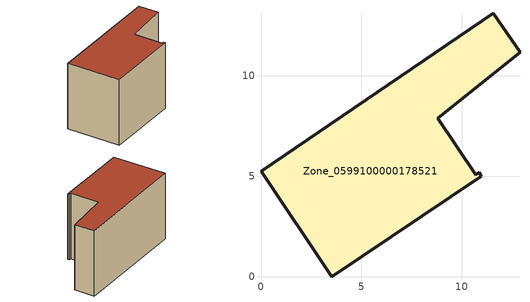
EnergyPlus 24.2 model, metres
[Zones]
Zone_0599100000178521
 floor ground (C_G): 0,5.24 11.58,13.12 12.9,11.17 8.8,7.9 10.69,5.08 10.86,5.2 10.98,5.01 3.53,0 z0
 wall outside (C_F): 3.53,0 10.98,5.01 10.86,5.2 10.69,5.08 8.8,7.9 12.9,11.17 11.58,13.12 0,5.24 3.53,0 z0:7.91
 roof outside (C_R): 11.58,13.12 0,5.24 3.53,0 10.98,5.01 10.86,5.2 10.69,5.08 8.8,7.9 12.9,11.17 z7.91
[BUILDING]
Pand.0599100000178521: North Axis=0; Terrain=City; Loads Convergence Tolerance Value=0.04; Temperature Convergence Tolerance Value=0.4; Solar Distribution=FullExterior; Maximum Number of Warmup Days=25; Minimum Number of Warmup Days=1
[Site:Location]
Rotterdam.The.Hague.AP_ZH_NLD Design_Conditions: Latitude=51.96; Longitude=4.45; Time Zone=1; Elevation=-4.5
[SITE:GROUNDTEMPERATURE:BUILDINGSURFACE]
18, 18, 18, 18, 18, 18, 18, 18, 18, 18, 18, 18
[MATERIAL] Thermal Absorptance=0.9; Solar Absorptance=0.7; Visible Absorptance=0.7
Name | Roughness | Thickness | Conductivity | Density | Specific Heat
G.TC.1975-1991 | MediumSmooth | 0.15 | 0.288461 | 540 | 1210
F.TC.1975-1991 | Rough | 0.3 | 0.230769 | 1920 | 840
R.TC.1975-1991 | MediumRough | 0.2 | 0.153846 | 1500 | 1000
[CONSTRUCTION]
C_G: G.TC.1975-1991
C_F: F.TC.1975-1991
C_R: R.TC.1975-1991
[ZONE]
Zone_0599100000178521: Type=1; Multiplier=1; Ceiling Height=Autocalculate; Volume=Autocalculate; Floor Area=autocalculate; Part of Total Floor Area=Yes
[ZONEINFILTRATION:DESIGNFLOWRATE]
Infil_Zone_0599100000178521: Zone or ZoneList or Space or SpaceList=Zone_0599100000178521; Schedule=AlwaysOn; Design Flow Rate Calculation Method=Flow/Area; Flow Rate per Floor Area=0.003; Constant Term Coefficient=1; Temperature Term Coefficient=0; Velocity Term Coefficient=0; Velocity Squared Term Coefficient=0
[HVACTEMPLATE:ZONE:IDEALLOADSAIRSYSTEM]
Zone_0599100000178521: Maximum Heating Supply Air Temperature=50; Minimum Cooling Supply Air Temperature=13; Maximum Heating Supply Air Humidity Ratio=0.0156; Minimum Cooling Supply Air Humidity Ratio=0.0077; Heating Limit=NoLimit; Cooling Limit=NoLimit; Dehumidification Control Type=ConstantSensibleHeatRatio; Cooling Sensible Heat Ratio=0.7; Dehumidification Setpoint=60; Humidification Control Type=None; Humidification Setpoint=30; Outdoor Air Method=None; Outdoor Air Flow Rate per Person=0.00944; Outdoor Air Flow Rate per Zone Floor Area=0; Outdoor Air Flow Rate per Zone=0; Demand Controlled Ventilation Type=None; Outdoor Air Economizer Type=NoEconomizer; Heat Recovery Type=None; Sensible Heat Recovery Effectiveness=0.7; Latent Heat Recovery Effectiveness=0.65
[ZONECONTROL:THERMOSTAT]
ThermostatControl_Zone_0599100000178521: Zone or ZoneList=Zone_0599100000178521; Control Type Schedule=DualSetpointControlType; Control 1=Thermostat_Zone_0599100000178521; Temperature Difference Between Cutout And Setpoint=0
[THERMOSTATSETPOINT:DUALSETPOINT]
Thermostat_Zone_0599100000178521: Heating Setpoint Temperature Schedule=HeatingSetpoint_Zone_0599100000178521; Cooling Setpoint Temperature Schedule=CoolingSetpoint_Zone_0599100000178521
[SCHEDULE:COMPACT]
HeatingSetpoint_Zone_0599100000178521: Through: 12/31, For: AllDays, Until: 24:00, 21
CoolingSetpoint_Zone_0599100000178521: Through: 12/31, For: AllDays, Until: 24:00, 24
DualSetpointControlType: Through: 12/31, For: AllDays, Until: 24:00, 4
AlwaysOn: Through: 12/31, For: AllDays, Until: 24:00, 1
